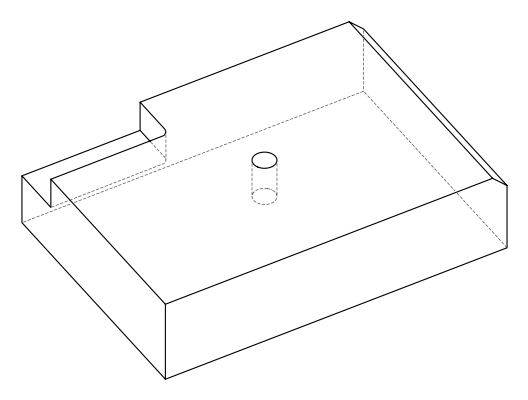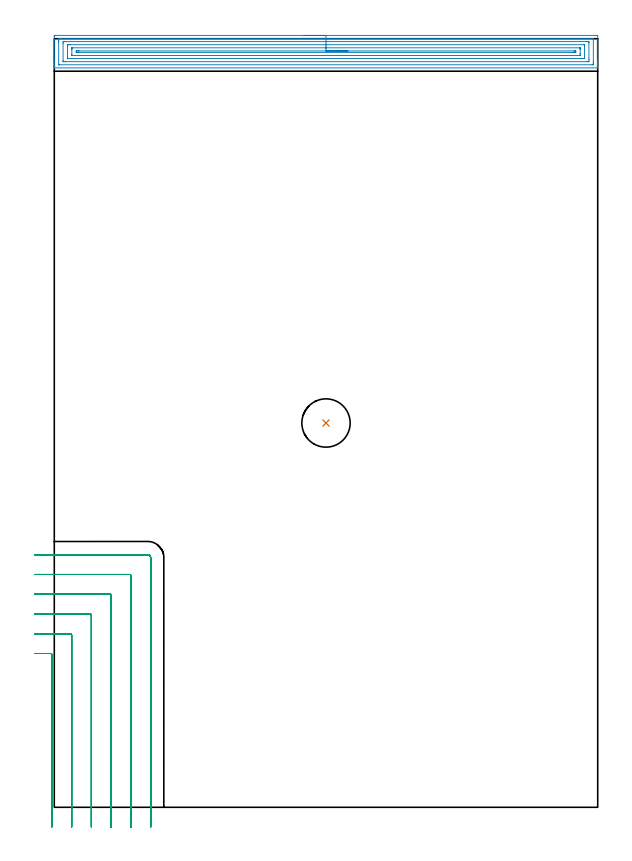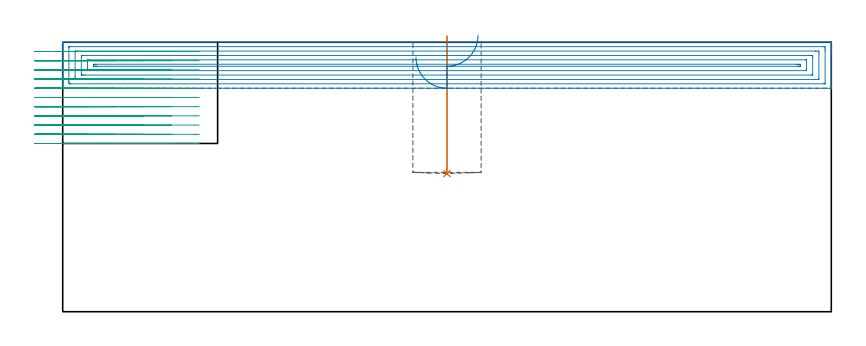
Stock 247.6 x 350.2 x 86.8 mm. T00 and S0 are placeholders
(PLAN: 3 operations, 2 tool changes, 31.5 min)
(1 INDEXABLE_INSERT_DRILL_BLIND_HOLE_FROM_SOLID | STEP1POCKET | NXT0302_015 | 0.18 min | 15967 mm3)
(2 AREA_MILL | FG_CHAMFER_SURFACE | UGT0205_001 | 12.09 min | 27109 mm3)
(3 MILL_CORNER_NOTCH_RECTANGULAR | CORNER_NOTCH_RECTANGULAR | NXT0201_011 | Follow Part, ap 3, ae 75% | 19.23 min | 196653 mm3)
(TOOL NXT0302_015 | Index. Insert Drill 22mm [880-D2200L25-03] | D22 PA176 FL66 Z2)
(TOOL UGT0205_001 | Chamfer Mill 20 x 3 x 45 deg. | D20 FL50 Z2)
(TOOL NXT0201_011 | ENDMILL 12mm [2P460-1200-NA 1630] | D12 FL38 Z6)
(OP 1 INDEXABLE_INSERT_DRILL_BLIND_HOLE_FROM_SOLID)
G17 G21 G94 G90
T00 M6
G54
G17 G0 G90 X123.8 Y175.1 S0 M3
G43 Z96.8 H1
G94 G81 G98 Z44.5 F250. R88.8
G80
M5
M2
(OP 2 AREA_MILL)
G17 G21 G94 G90
T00 M6
G54
G17 G0 G90 X113.8 Y351.7 S1061 M3
G43 Z96.8 H0
Z82.
G94 G1 X113.838 Z81.128 F250.
X113.952 Z80.263
X114.141 Z79.412
X114.403 Z78.58
X114.737 Z77.774
X115.14 Z77.
X115.608 Z76.264
X116.14 Z75.572
X116.729 Z74.929
X117.372 Z74.339
X118.064 Z73.808
X118.8 Z73.34
X119.574 Z72.937
X120.38 Z72.603
X121.212 Z72.341
X122.064 Z72.152
X122.928 Z72.038
X123.8 Z72.
X246.991
X247.496 Y351.695 Z72.003
X247.59 Y351.692 Z72.006
X247.6 Y351.593 Z72.104
Y340.514 Z83.181
Y339.916 Z83.778
Y339.358 Z84.338
Y339.039 Z84.657
Y338.482 Z85.214
Y338.163 Z85.532
Y337.525 Z86.175
Y337.181 Z86.519
X247.597 Y337.038 Z86.654
X247.59 Y336.902 Z86.788
X247.438 Y336.9 Z86.8
X0.162
X0.01 Y336.902 Z86.788
X0.003 Y337.038 Z86.654
X0. Y337.181 Z86.518
Y337.524 Z86.175
Y338.163 Z85.532
Y339.358 Z84.338
Y339.916 Z83.778
Y347.967 Z75.731
Y351.035 Z72.662
X0.004 Y351.314 Z72.383
X0.01 Y351.692 Z72.005
X0.22 Y351.696 Z72.002
X0.609 Y351.7 Z72.
X123.8
Y350.286 Z73.414
X245.206 Y350.285 Z73.415
X245.362 Y350.284 Z73.416
X245.554 Y350.279 Z73.421
X245.591 Y350.276 Z73.424
X245.595 Y350.249 Z73.451
X245.598 Y350.22 Z73.48
X245.6 Y350.05 Z73.65
Y339.529 Z84.171
X245.597 Y339.039 Z84.661
X245.591 Y338.662 Z85.038
X245.566 Y338.321 Z85.379
X245.206 Y338.316 Z85.384
X245.051 Y338.315 Z85.385
X2.394
X2.238 Y338.316 Z85.384
X2.046 Y338.321 Z85.379
X2.009 Y338.324 Z85.376
X2.005 Y338.351 Z85.349
X2.002 Y338.38 Z85.32
X2. Y338.55 Z85.15
Y349.071 Z74.629
X2.003 Y349.561 Z74.139
X2.009 Y349.939 Z73.761
X2.034 Y350.279 Z73.421
X2.394 Y350.284 Z73.416
X2.549 Y350.285 Z73.415
X123.8 Y350.286 Z73.414
Y348.872 Z74.828
X242.528 Y348.871 Z74.829
X243.233 Y348.868 Z74.832
X243.42 Y348.865 Z74.835
X243.59 Y348.854 Z74.846
X243.595 Y348.684 Z75.016
X243.599 Y348.509 Z75.191
X243.6 Y340.617 Z83.083
X243.595 Y339.916 Z83.784
X243.593 Y339.747 Z83.953
X243.42 Y339.735 Z83.965
X242.718 Y339.73 Z83.97
X242.528 Y339.729 Z83.971
X5.072
X4.367 Y339.732 Z83.968
X4.18 Y339.735 Z83.965
X4.01 Y339.746 Z83.954
X4.005 Y339.916 Z83.784
X4.001 Y340.091 Z83.609
X4. Y347.983 Z75.717
X4.005 Y348.684 Z75.016
X4.007 Y348.854 Z74.846
X4.18 Y348.865 Z74.835
X4.882 Y348.87 Z74.83
X5.072 Y348.871 Z74.829
X123.8 Y348.872 Z74.828
Y347.457 Z76.243
X241.099
X241.467 Y347.453 Z76.247
X241.534 Y347.45 Z76.25
X241.59 Y347.44 Z76.26
X241.6 Y346.93 Z76.77
Y341.67 Z82.03
X241.593 Y341.249 Z82.451
X241.59 Y341.15 Z82.55
X241.458 Y341.147 Z82.553
X241.278 Y341.144 Z82.556
X240.742 Y341.143 Z82.557
X240.386
X6.501
X6.133 Y341.147 Z82.553
X6.066 Y341.15 Z82.55
X6.01 Y341.16 Z82.54
X6. Y341.67 Z82.03
Y346.93 Z76.77
X6.007 Y347.351 Z76.349
X6.01 Y347.45 Z76.25
X6.142 Y347.453 Z76.247
X6.322 Y347.456 Z76.244
X6.858 Y347.457 Z76.243
X7.214
X123.8
Y346.043 Z77.657
X239.4
X239.507 Y346.041 Z77.659
X239.561 Y346.039 Z77.661
X239.582 Y346.037 Z77.663
X239.59 Y346.027 Z77.673
X239.593 Y345.912 Z77.788
X239.599 Y345.423 Z78.277
X239.6 Y343.423 Z80.277
X239.597 Y342.795 Z80.905
X239.59 Y342.582 Z81.118
X239.583 Y342.563 Z81.137
X239.563 Y342.561 Z81.139
X239.508 Y342.559 Z81.141
X239.398 Y342.558 Z81.142
X8.201 Y342.557 Z81.143
X8.093 Y342.559 Z81.141
X8.039 Y342.561 Z81.139
X8.018 Y342.563 Z81.137
X8.01 Y342.573 Z81.127
X8.007 Y342.688 Z81.012
X8.001 Y343.177 Z80.523
Y345.177 Z78.523
X8.003 Y345.805 Z77.895
X8.01 Y346.018 Z77.682
X8.017 Y346.037 Z77.663
X8.038 Y346.039 Z77.661
X8.092 Y346.041 Z77.659
X8.202 Y346.043 Z77.657
X123.8
Y344.629 Z79.071
X236.837
X237.172 Y344.628 Z79.072
X237.506 Y344.623 Z79.077
X237.59 Y344.62 Z79.08
X237.595 Y344.552 Z79.148
X237.599 Y344.44 Z79.26
Y344.3 Z79.4
X237.595 Y344.09 Z79.61
X237.59 Y343.99 Z79.71
X237.5 Y343.977 Z79.723
X237.172 Y343.974 Z79.726
X236.614 Y343.971 Z79.729
X236.279
X10.763
X10.428 Y343.972 Z79.728
X10.094 Y343.977 Z79.723
X10.01 Y343.98 Z79.72
X10.005 Y344.048 Z79.652
X10.001 Y344.16 Z79.54
Y344.3 Z79.4
X10.005 Y344.51 Z79.19
X10.01 Y344.61 Z79.09
X10.1 Y344.623 Z79.077
X10.428 Y344.626 Z79.074
X10.986 Y344.629 Z79.071
X11.321
X123.8
X124.672 Z79.109
X125.537 Z79.223
X126.388 Z79.412
X127.22 Z79.674
X128.026 Z80.008
X128.8 Z80.411
X129.536 Z80.879
X130.228 Z81.411
X130.871 Z82.
X131.46 Z82.643
X131.992 Z83.335
X132.46 Z84.071
X132.863 Z84.845
X133.197 Z85.651
X133.459 Z86.483
X133.648 Z87.335
X133.762 Z88.199
X133.8 Z89.071
G0 Z96.8
M5
M2
(OP 3 MILL_CORNER_NOTCH_RECTANGULAR)
G17 G21 G94 G90
T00 M6
G54
G17 G0 G90 X-1.1 Y-8.898 S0 M3
G43 Z96.8 H1
Z83.836
G94 G1 Y-5.898 F250.
Y69.505 F500.
G3 X-1.695 Y70.1 R0.6
G1 X-6.
X-9. F250.
G0 Z96.8
X7.9 Y-9.
Z83.836
G1 Y-6.
Y78.504 F500.
G3 X7.304 Y79.1 R0.6
G1 X-6.
X-9. F250.
G0 Z96.8
X16.9 Y-9.
Z83.836
G1 Y-6.
Y87.504 F500.
G3 X16.304 Y88.1 R0.6
G1 X-6.
X-9. F250.
G0 Z96.8
X25.9 Y-9.
Z83.836
G1 Y-6.
Y96.504 F500.
G3 X25.304 Y97.1 R0.6
G1 X-6.
X-9. F250.
G0 Z96.8
X34.9 Y-9.
Z83.836
G1 Y-6.
Y105.503 F500.
G3 X34.303 Y106.1 R0.6
G1 X-6.
X-9. F250.
G0 Z96.8
X43.9 Y-9.
Z83.836
G1 Y-6.
Y113.8 F500.
G3 X42.6 Y115.1 R1.3
G1 X-6.
X-9. F250.
G0 Z96.8
X-1.1 Y-8.898
Z80.873
G1 Y-5.898
Y69.505 F500.
G3 X-1.695 Y70.1 R0.6
G1 X-6.
X-9. F250.
G0 Z96.8
X7.9 Y-9.
Z80.873
G1 Y-6.
Y78.504 F500.
G3 X7.304 Y79.1 R0.6
G1 X-6.
X-9. F250.
G0 Z96.8
X16.9 Y-9.
Z80.873
G1 Y-6.
Y87.504 F500.
G3 X16.304 Y88.1 R0.6
G1 X-6.
X-9. F250.
G0 Z96.8
X25.9 Y-9.
Z80.873
G1 Y-6.
Y96.504 F500.
G3 X25.304 Y97.1 R0.6
G1 X-6.
X-9. F250.
G0 Z96.8
X34.9 Y-9.
Z80.873
G1 Y-6.
Y105.503 F500.
G3 X34.303 Y106.1 R0.6
G1 X-6.
X-9. F250.
G0 Z96.8
X43.9 Y-9.
Z80.873
G1 Y-6.
Y113.8 F500.
G3 X42.6 Y115.1 R1.3
G1 X-6.
X-9. F250.
G0 Z96.8
X-1.1 Y-8.898
Z77.909
G1 Y-5.898
Y69.505 F500.
G3 X-1.695 Y70.1 R0.6
G1 X-6.
X-9. F250.
G0 Z96.8
X7.9 Y-9.
Z77.909
G1 Y-6.
Y78.504 F500.
G3 X7.304 Y79.1 R0.6
G1 X-6.
X-9. F250.
G0 Z96.8
X16.9 Y-9.
Z77.909
G1 Y-6.
Y87.504 F500.
G3 X16.304 Y88.1 R0.6
G1 X-6.
X-9. F250.
G0 Z96.8
X25.9 Y-9.
Z77.909
G1 Y-6.
Y96.504 F500.
G3 X25.304 Y97.1 R0.6
G1 X-6.
X-9. F250.
G0 Z96.8
X34.9 Y-9.
Z77.909
G1 Y-6.
Y105.503 F500.
G3 X34.303 Y106.1 R0.6
G1 X-6.
X-9. F250.
G0 Z96.8
X43.9 Y-9.
Z77.909
G1 Y-6.
Y113.8 F500.
G3 X42.6 Y115.1 R1.3
G1 X-6.
X-9. F250.
G0 Z96.8
X-1.1 Y-8.898
Z74.945
G1 Y-5.898
Y69.505 F500.
G3 X-1.695 Y70.1 R0.6
G1 X-6.
X-9. F250.
G0 Z96.8
X7.9 Y-9.
Z74.945
G1 Y-6.
Y78.504 F500.
G3 X7.304 Y79.1 R0.6
G1 X-6.
X-9. F250.
G0 Z96.8
X16.9 Y-9.
Z74.945
G1 Y-6.
Y87.504 F500.
G3 X16.304 Y88.1 R0.6
G1 X-6.
X-9. F250.
G0 Z96.8
X25.9 Y-9.
Z74.945
G1 Y-6.
Y96.504 F500.
G3 X25.304 Y97.1 R0.6
G1 X-6.
X-9. F250.
G0 Z96.8
X34.9 Y-9.
Z74.945
G1 Y-6.
Y105.503 F500.
G3 X34.303 Y106.1 R0.6
G1 X-6.
X-9. F250.
G0 Z96.8
X43.9 Y-9.
Z74.945
G1 Y-6.
Y113.8 F500.
G3 X42.6 Y115.1 R1.3
G1 X-6.
X-9. F250.
G0 Z96.8
X-1.1 Y-8.898
Z71.982
G1 Y-5.898
Y69.505 F500.
G3 X-1.695 Y70.1 R0.6
G1 X-6.
X-9. F250.
G0 Z96.8
X7.9 Y-9.
Z71.982
G1 Y-6.
Y78.504 F500.
G3 X7.304 Y79.1 R0.6
G1 X-6.
X-9. F250.
G0 Z96.8
X16.9 Y-9.
Z71.982
G1 Y-6.
Y87.504 F500.
G3 X16.304 Y88.1 R0.6
G1 X-6.
X-9. F250.
G0 Z96.8
X25.9 Y-9.
Z71.982
G1 Y-6.
Y96.504 F500.
G3 X25.304 Y97.1 R0.6
G1 X-6.
X-9. F250.
G0 Z96.8
X34.9 Y-9.
Z71.982
G1 Y-6.
Y105.503 F500.
G3 X34.303 Y106.1 R0.6
G1 X-6.
X-9. F250.
G0 Z96.8
X43.9 Y-9.
Z71.982
G1 Y-6.
Y113.8 F500.
G3 X42.6 Y115.1 R1.3
G1 X-6.
X-9. F250.
G0 Z96.8
X-1.1 Y-8.898
Z69.018
G1 Y-5.898
Y69.505 F500.
G3 X-1.695 Y70.1 R0.6
G1 X-6.
X-9. F250.
G0 Z96.8
X7.9 Y-9.
Z69.018
G1 Y-6.
Y78.504 F500.
G3 X7.304 Y79.1 R0.6
G1 X-6.
X-9. F250.
G0 Z96.8
X16.9 Y-9.
Z69.018
G1 Y-6.
Y87.504 F500.
G3 X16.304 Y88.1 R0.6
G1 X-6.
X-9. F250.
G0 Z96.8
X25.9 Y-9.
Z69.018
G1 Y-6.
Y96.504 F500.
G3 X25.304 Y97.1 R0.6
G1 X-6.
X-9. F250.
G0 Z96.8
X34.9 Y-9.
Z69.018
G1 Y-6.
Y105.503 F500.
G3 X34.303 Y106.1 R0.6
G1 X-6.
X-9. F250.
G0 Z96.8
X43.9 Y-9.
Z69.018
G1 Y-6.
Y113.8 F500.
G3 X42.6 Y115.1 R1.3
G1 X-6.
X-9. F250.
G0 Z96.8
X-1.1 Y-8.898
Z66.055
G1 Y-5.898
Y69.505 F500.
G3 X-1.695 Y70.1 R0.6
G1 X-6.
X-9. F250.
G0 Z96.8
X7.9 Y-9.
Z66.055
G1 Y-6.
Y78.504 F500.
G3 X7.304 Y79.1 R0.6
G1 X-6.
X-9. F250.
G0 Z96.8
X16.9 Y-9.
Z66.055
G1 Y-6.
Y87.504 F500.
G3 X16.304 Y88.1 R0.6
G1 X-6.
X-9. F250.
G0 Z96.8
X25.9 Y-9.
Z66.055
G1 Y-6.
Y96.504 F500.
G3 X25.304 Y97.1 R0.6
G1 X-6.
X-9. F250.
G0 Z96.8
X34.9 Y-9.
Z66.055
G1 Y-6.
Y105.503 F500.
G3 X34.303 Y106.1 R0.6
G1 X-6.
X-9. F250.
G0 Z96.8
X43.9 Y-9.
Z66.055
G1 Y-6.
Y113.8 F500.
G3 X42.6 Y115.1 R1.3
G1 X-6.
X-9. F250.
G0 Z96.8
X-1.1 Y-8.898
Z63.091
G1 Y-5.898
Y69.505 F500.
G3 X-1.695 Y70.1 R0.6
G1 X-6.
X-9. F250.
G0 Z96.8
X7.9 Y-9.
Z63.091
G1 Y-6.
Y78.504 F500.
G3 X7.304 Y79.1 R0.6
G1 X-6.
X-9. F250.
G0 Z96.8
X16.9 Y-9.
Z63.091
G1 Y-6.
Y87.504 F500.
G3 X16.304 Y88.1 R0.6
G1 X-6.
X-9. F250.
G0 Z96.8
X25.9 Y-9.
Z63.091
G1 Y-6.
Y96.504 F500.
G3 X25.304 Y97.1 R0.6
G1 X-6.
X-9. F250.
G0 Z96.8
X34.9 Y-9.
Z63.091
G1 Y-6.
Y105.503 F500.
G3 X34.303 Y106.1 R0.6
G1 X-6.
X-9. F250.
G0 Z96.8
X43.9 Y-9.
Z63.091
G1 Y-6.
Y113.8 F500.
G3 X42.6 Y115.1 R1.3
G1 X-6.
X-9. F250.
G0 Z96.8
X-1.1 Y-8.898
Z60.127
G1 Y-5.898
Y69.505 F500.
G3 X-1.695 Y70.1 R0.6
G1 X-6.
X-9. F250.
G0 Z96.8
X7.9 Y-9.
Z60.127
G1 Y-6.
Y78.504 F500.
G3 X7.304 Y79.1 R0.6
G1 X-6.
X-9. F250.
G0 Z96.8
X16.9 Y-9.
Z60.127
G1 Y-6.
Y87.504 F500.
G3 X16.304 Y88.1 R0.6
G1 X-6.
X-9. F250.
G0 Z96.8
X25.9 Y-9.
Z60.127
G1 Y-6.
Y96.504 F500.
G3 X25.304 Y97.1 R0.6
G1 X-6.
X-9. F250.
G0 Z96.8
X34.9 Y-9.
Z60.127
G1 Y-6.
Y105.503 F500.
G3 X34.303 Y106.1 R0.6
G1 X-6.
X-9. F250.
G0 Z96.8
X43.9 Y-9.
Z60.127
G1 Y-6.
Y113.8 F500.
G3 X42.6 Y115.1 R1.3
G1 X-6.
X-9. F250.
G0 Z96.8
X-1.1 Y-8.898
Z57.164
G1 Y-5.898
Y69.505 F500.
G3 X-1.695 Y70.1 R0.6
G1 X-6.
X-9. F250.
G0 Z96.8
X7.9 Y-9.
Z57.164
G1 Y-6.
Y78.504 F500.
G3 X7.304 Y79.1 R0.6
G1 X-6.
X-9. F250.
G0 Z96.8
X16.9 Y-9.
Z57.164
G1 Y-6.
Y87.504 F500.
G3 X16.304 Y88.1 R0.6
G1 X-6.
X-9. F250.
G0 Z96.8
X25.9 Y-9.
Z57.164
G1 Y-6.
Y96.504 F500.
G3 X25.304 Y97.1 R0.6
G1 X-6.
X-9. F250.
G0 Z96.8
X34.9 Y-9.
Z57.164
G1 Y-6.
Y105.503 F500.
G3 X34.303 Y106.1 R0.6
G1 X-6.
X-9. F250.
G0 Z96.8
X43.9 Y-9.
Z57.164
G1 Y-6.
Y113.8 F500.
G3 X42.6 Y115.1 R1.3
G1 X-6.
X-9. F250.
G0 Z96.8
X-1.1 Y-8.898
Z54.2
G1 Y-5.898
Y69.505 F500.
G3 X-1.695 Y70.1 R0.6
G1 X-6.
X-9. F250.
G0 Z96.8
X7.9 Y-9.
Z54.2
G1 Y-6.
Y78.504 F500.
G3 X7.304 Y79.1 R0.6
G1 X-6.
X-9. F250.
G0 Z96.8
X16.9 Y-9.
Z54.2
G1 Y-6.
Y87.504 F500.
G3 X16.304 Y88.1 R0.6
G1 X-6.
X-9. F250.
G0 Z96.8
X25.9 Y-9.
Z54.2
G1 Y-6.
Y96.504 F500.
G3 X25.304 Y97.1 R0.6
G1 X-6.
X-9. F250.
G0 Z96.8
X34.9 Y-9.
Z54.2
G1 Y-6.
Y105.503 F500.
G3 X34.303 Y106.1 R0.6
G1 X-6.
X-9. F250.
G0 Z96.8
X43.9 Y-9.
Z54.2
G1 Y-6.
Y113.8 F500.
G3 X42.6 Y115.1 R1.3
G1 X-6.
X-9. F250.
G0 Z96.8
M5
M2
